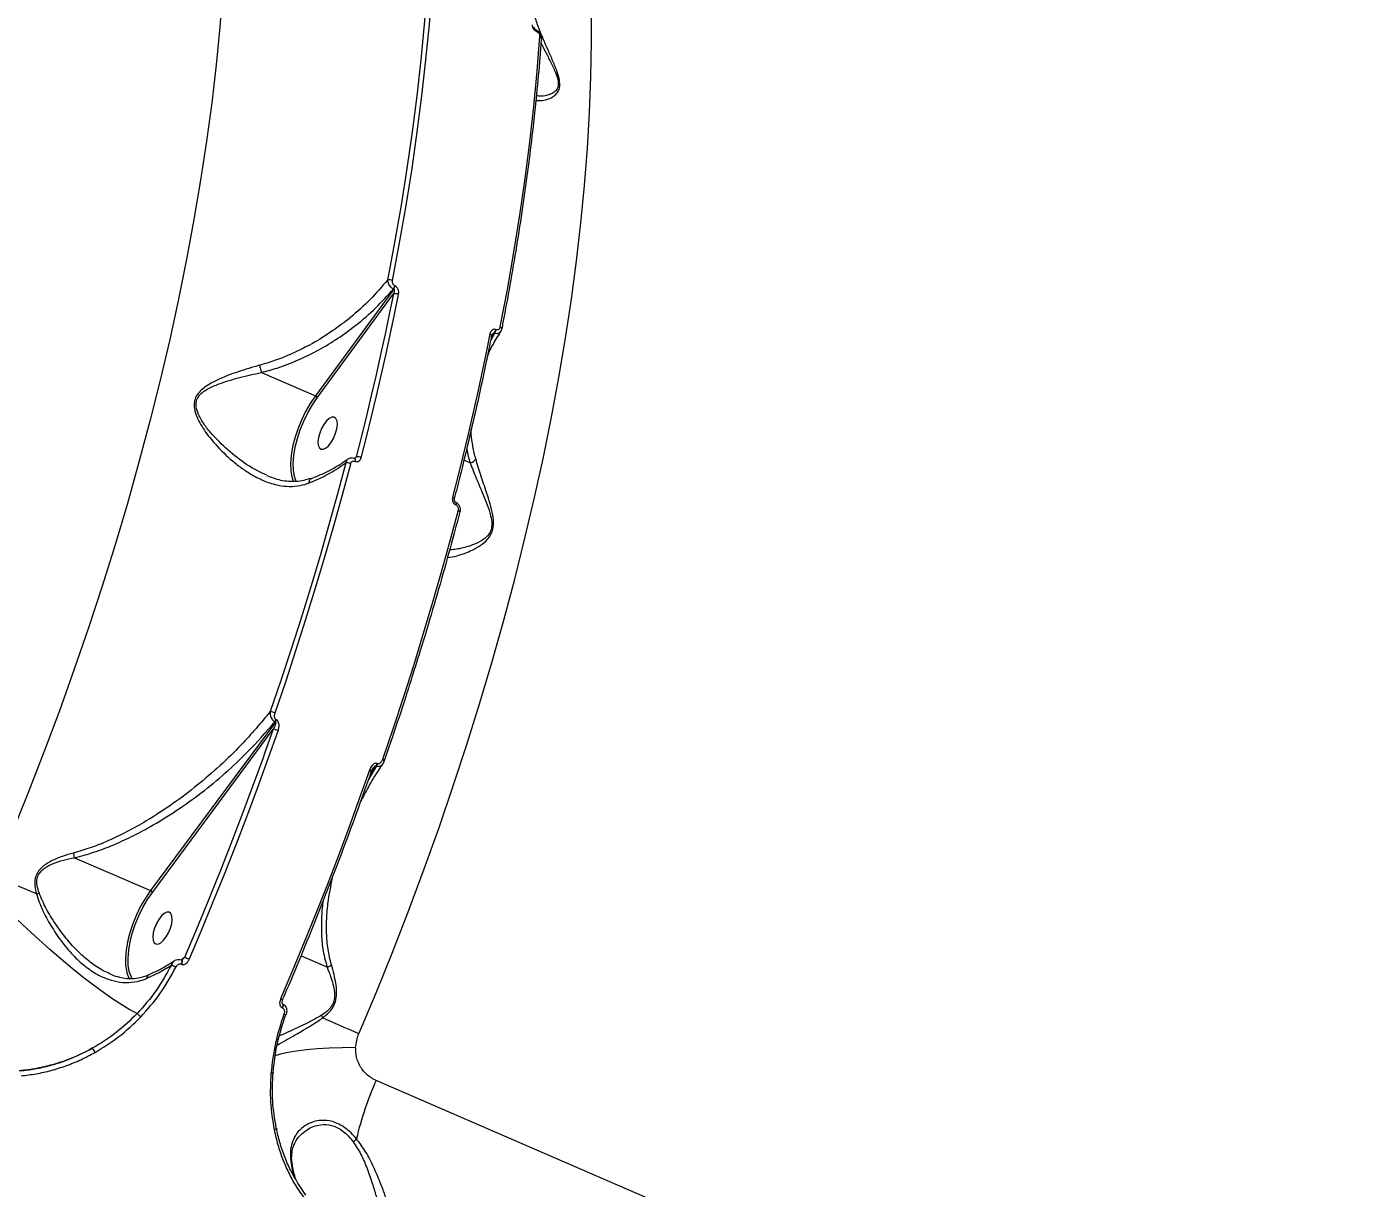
# Model space of a CAD drawing. Header units: millimetres. Extents: x -6901 to 7060, y -7557 to 6158.
# Drawn here: x 3276.9 to 3627.3, y -3463.3 to -3158.8 of the extents above; entities that cross this region are included whole.
import ezdxf

# ---------------------------------------------------------------- set-up
doc = ezdxf.new("R2010")
doc.units = ezdxf.units.MM
for name, color, linetype in [('DIKOM_ОБЪЕКТ', 7, 'Continuous'), ('DIKOM_РАЗМЕР_ЗОНА', 7, 'Continuous'), ('DIKOM_РАЗМЕР_ОБЪЕКТА', 7, 'Continuous')]:
    doc.layers.add(name, color=color, linetype=linetype)
doc.styles.add('style1', font='arial.ttf', dxfattribs={"width": 0.8})
doc.dimstyles.new('1-50', dxfattribs={"dimtxt": 300, "dimasz": 200, "dimexe": 100, "dimexo": 0, "dimgap": 100, "dimtad": 1, "dimtxsty": 'style1', "dimcen": 200, "dimclrd": 7, "dimclre": 7, "dimclrt": 7, "dimadec": 1, "dimazin": 2, "dimtfac": 1, "dimtmove": 0, "dimatfit": 2, "dimfxl": 0, "dimlwd": 25, "dimlwe": 18, "dimarcsym": 0})

# ---------------------------------------------------------------- blocks, each defined once
blk = doc.blocks.new('*D1')
at = {"layer": 'Defpoints', "color": 0, "transparency": 16777216}
for p in [(-4076.66, -462.32), (4983.51, -3127.59), (4983.51, -6854.07)]:
    blk.add_point(p, dxfattribs=at)
at = {"layer": 'DIKOM_РАЗМЕР_ОБЪЕКТА', "color": 7, "lineweight": 18, "transparency": 16777216}
for p, q in [((-4076.66, -462.32), (-4076.66, -6954.07)), ((4983.51, -3127.59), (4983.51, -6954.07))]:
    blk.add_line(p, q, dxfattribs=at)
at = {"layer": 'DIKOM_РАЗМЕР_ОБЪЕКТА', "color": 7, "lineweight": 25, "transparency": 16777216}
blk.add_line((-3876.66, -6854.07), (4783.51, -6854.07), dxfattribs=at)
at = {"layer": 'DIKOM_РАЗМЕР_ОБЪЕКТА', "color": 7, "transparency": 16777216}
for points in [[(-3876.66, -6820.74), (-3876.66, -6887.4), (-4076.66, -6854.07)], [(4783.51, -6820.74), (4783.51, -6887.4), (4983.51, -6854.07)]]:
    blk.add_solid(points, dxfattribs=at)
at = {"layer": 'DIKOM_РАЗМЕР_ОБЪЕКТА', "color": 7, "transparency": 16777216, "insert": (453.43, -6600.9), "char_height": 300, "attachment_point": 5, "style": 'style1'}
blk.add_mtext('9050', dxfattribs=at)
blk = doc.blocks.new('*D2')
at = {"layer": 'Defpoints', "color": 0, "transparency": 16777216}
for p in [(-1102.73, 4151.17), (-5819.23, -4492.42), (4721.24, -4492.42)]:
    blk.add_point(p, dxfattribs=at)
at = {"layer": 'DIKOM_РАЗМЕР_ОБЪЕКТА', "color": 7, "lineweight": 18, "transparency": 16777216}
for p, q in [((-1102.73, 4151.17), (-5919.23, 4151.17)), ((4721.24, -4492.42), (-5919.23, -4492.42))]:
    blk.add_line(p, q, dxfattribs=at)
at = {"layer": 'DIKOM_РАЗМЕР_ОБЪЕКТА', "color": 7, "lineweight": 25, "transparency": 16777216}
blk.add_line((-5819.23, 3951.17), (-5819.23, -4292.42), dxfattribs=at)
at = {"layer": 'DIKOM_РАЗМЕР_ОБЪЕКТА', "color": 7, "transparency": 16777216}
for points in [[(-5852.56, 3951.17), (-5785.89, 3951.17), (-5819.23, 4151.17)], [(-5852.56, -4292.42), (-5785.89, -4292.42), (-5819.23, -4492.42)]]:
    blk.add_solid(points, dxfattribs=at)
at = {"layer": 'DIKOM_РАЗМЕР_ОБЪЕКТА', "color": 7, "transparency": 16777216, "insert": (-6072.4, -170.63), "char_height": 300, "attachment_point": 5, "rotation": 90, "style": 'style1'}
blk.add_mtext('8650', dxfattribs=at)
blk = doc.blocks.new('*D3')
at = {"layer": 'Defpoints', "color": 0, "transparency": 16777216}
for p in [(-1553.27, 6158.28), (-6450.85, -6312.94), (5659.92, -6312.94)]:
    blk.add_point(p, dxfattribs=at)
at = {"layer": 'DIKOM_РАЗМЕР_ЗОНА', "color": 7, "lineweight": 18, "transparency": 16777216}
for p, q in [((-1553.27, 6158.28), (-6550.85, 6158.28)), ((5659.92, -6312.94), (-6550.85, -6312.94))]:
    blk.add_line(p, q, dxfattribs=at)
at = {"layer": 'DIKOM_РАЗМЕР_ЗОНА', "color": 7, "lineweight": 25, "transparency": 16777216}
blk.add_line((-6450.85, 5958.28), (-6450.85, -6112.94), dxfattribs=at)
at = {"layer": 'DIKOM_РАЗМЕР_ЗОНА', "color": 7, "transparency": 16777216}
for points in [[(-6484.18, 5958.28), (-6417.52, 5958.28), (-6450.85, 6158.28)], [(-6484.18, -6112.94), (-6417.52, -6112.94), (-6450.85, -6312.94)]]:
    blk.add_solid(points, dxfattribs=at)
at = {"layer": 'DIKOM_РАЗМЕР_ЗОНА', "color": 7, "transparency": 16777216, "insert": (-6704.02, -77.33), "char_height": 300, "attachment_point": 5, "rotation": 90, "style": 'style1'}
blk.add_mtext('12500', dxfattribs=at)
blk = doc.blocks.new('*D4')
at = {"layer": 'Defpoints', "color": 0, "transparency": 16777216}
for p in [(-5588.2, -1083.32), (7059.54, -2218.88), (7059.54, -7457.08)]:
    blk.add_point(p, dxfattribs=at)
at = {"layer": 'DIKOM_РАЗМЕР_ЗОНА', "color": 7, "lineweight": 18, "transparency": 16777216}
for p, q in [((-5588.2, -1083.32), (-5588.2, -7557.08)), ((7059.54, -2218.88), (7059.54, -7557.08))]:
    blk.add_line(p, q, dxfattribs=at)
at = {"layer": 'DIKOM_РАЗМЕР_ЗОНА', "color": 7, "lineweight": 25, "transparency": 16777216}
blk.add_line((-5388.2, -7457.08), (6859.54, -7457.08), dxfattribs=at)
at = {"layer": 'DIKOM_РАЗМЕР_ЗОНА', "color": 7, "transparency": 16777216}
for points in [[(-5388.2, -7423.74), (-5388.2, -7490.41), (-5588.2, -7457.08)], [(6859.54, -7423.74), (6859.54, -7490.41), (7059.54, -7457.08)]]:
    blk.add_solid(points, dxfattribs=at)
at = {"layer": 'DIKOM_РАЗМЕР_ЗОНА', "color": 7, "transparency": 16777216, "insert": (735.67, -7203.9), "char_height": 300, "attachment_point": 5, "style": 'style1'}
blk.add_mtext('12650', dxfattribs=at)

msp = doc.modelspace()

# ---------------------------------------------------------------- linework, layer by layer
at = {"layer": 'DIKOM_ОБЪЕКТ', "color": 7, "linetype": 'Continuous', "lineweight": 15}
for p, q in [((3410.38, -3159.611), (3410.425, -3159.631)), ((3410.544, -3160.089), (3410.589, -3160.109)), ((3373.469, -3226.775), (3373.384, -3226.738)), ((3373.105, -3227.608), (3352.557, -3255.601)), ((3353.055, -3256.069), (3373.015, -3228.877)), ((3373.019, -3227.571), (3373.105, -3227.608)), ((3399.6, -3239.082), (3398.523, -3240.939)), ((3398.675, -3240.188), (3399.514, -3239.045)), ((3399.514, -3239.045), (3399.6, -3239.082)), ((3399.964, -3238.25), (3399.879, -3238.213)), ((3338.394, -3249.467), (3352.557, -3255.601)), ((3363.243, -3271.573), (3362.782, -3271.956)), ((3362.816, -3271.948), (3362.843, -3271.959)), ((3362.93, -3272.721), (3362.957, -3272.733)), ((3393.129, -3273.172), (3391.485, -3272.46)), ((3346.44, -3277.087), (3346.771, -3278.053)), ((3389.253, -3283.397), (3389.28, -3283.409)), ((3389.367, -3284.17), (3389.394, -3284.182)), ((3342.065, -3341.077), (3309.315, -3385.257)), ((3309.811, -3385.728), (3341.51, -3342.967)), ((3341.51, -3342.967), (3339.248, -3349.347)), ((3341.965, -3341.034), (3342.065, -3341.077)), ((3342.36, -3340.509), (3342.26, -3340.466)), ((3368.575, -3352.558), (3366.463, -3356.137)), ((3367.079, -3354.398), (3368.475, -3352.515)), ((3368.475, -3352.515), (3368.575, -3352.558)), ((3368.87, -3351.99), (3368.77, -3351.946)), ((3289.415, -3376.638), (3309.315, -3385.257)), ((3355.626, -3405.313), (3348.775, -3402.346)), ((3317.381, -3403.43), (3317.459, -3403.463)), ((3317.387, -3404.517), (3317.464, -3404.551)), ((3318.249, -3402.757), (3317.415, -3403.444)), ((3308.802, -3407.348), (3308.827, -3407.337)), ((3343.874, -3415.988), (3343.952, -3416.022)), ((3343.88, -3414.906), (3343.946, -3414.934)), ((3657.331, -3560.119), (3368.474, -3435.021))]:
    msp.add_line(p, q, dxfattribs=at)
at = {"layer": 'DIKOM_ОБЪЕКТ', "color": 7, "linetype": 'Continuous', "lineweight": 15, "flags": 128}
for points in [[(3328.242, -3149.314), (3327.485, -3158.976), (3326.528, -3168.785), (3325.374, -3178.734), (3324.022, -3188.812), (3322.475, -3199.011), (3320.733, -3209.321), (3318.799, -3219.732), (3316.674, -3230.235), (3314.359, -3240.82), (3311.859, -3251.477), (3309.173, -3262.196), (3306.306, -3272.968), (3303.259, -3283.781), (3300.036, -3294.627), (3296.64, -3305.494), (3293.073, -3316.374), (3289.34, -3327.255), (3285.442, -3338.128), (3281.385, -3348.983), (3277.172, -3359.809), (3272.807, -3370.596)], [(3381.857, -3149.15), (3381.12, -3158.284), (3380.221, -3167.537), (3379.162, -3176.904), (3377.943, -3186.378), (3376.564, -3195.952), (3375.027, -3205.621), (3373.333, -3215.377), (3371.482, -3225.214)], [(3372.803, -3225.333), (3374.657, -3215.474), (3376.355, -3205.697), (3377.896, -3196.007), (3379.277, -3186.411), (3380.499, -3176.916), (3381.561, -3167.528), (3382.461, -3158.255), (3383.2, -3149.101)], [(3363.947, -3422.76), (3368.46, -3412.022), (3372.825, -3401.234), (3377.038, -3390.408), (3381.095, -3379.554), (3384.992, -3368.681), (3388.726, -3357.799), (3392.293, -3346.92), (3395.689, -3336.052), (3398.912, -3325.206), (3401.959, -3314.393), (3404.826, -3303.622), (3407.511, -3292.902), (3410.012, -3282.245), (3412.327, -3271.66), (3414.452, -3261.158), (3416.386, -3250.746), (3418.128, -3240.436), (3419.675, -3230.238), (3421.027, -3220.159), (3422.181, -3210.21), (3423.138, -3200.401), (3423.895, -3190.74), (3424.453, -3181.236), (3424.811, -3171.898), (3424.968, -3162.734), (3424.924, -3153.755)], [(3411.359, -3161.296), (3410.621, -3170.45), (3409.72, -3179.724), (3408.659, -3189.111), (3407.437, -3198.606), (3406.055, -3208.202), (3404.515, -3217.892), (3402.817, -3227.67), (3400.962, -3237.528)], [(3373.015, -3228.877), (3371.944, -3234.153), (3370.83, -3239.449), (3369.672, -3244.763), (3368.472, -3250.095), (3367.228, -3255.442), (3365.942, -3260.805), (3364.613, -3266.182), (3363.243, -3271.573)], [(3364.58, -3271.782), (3365.954, -3266.379), (3367.286, -3260.989), (3368.575, -3255.614), (3369.822, -3250.253), (3371.025, -3244.909), (3372.186, -3239.582), (3373.303, -3234.274), (3374.376, -3228.984)], [(3401.407, -3237.976), (3401.408, -3237.92), (3401.38, -3237.84), (3401.319, -3237.758), (3401.227, -3237.676), (3401.106, -3237.599), (3400.962, -3237.528)], [(3398.31, -3239.35), (3397.237, -3244.639), (3396.12, -3249.947), (3394.959, -3255.274), (3393.756, -3260.618), (3392.509, -3265.979), (3391.22, -3271.355), (3389.888, -3276.745), (3388.514, -3282.148)], [(3398.755, -3239.795), (3398.758, -3239.758), (3398.737, -3239.676), (3398.678, -3239.59), (3398.585, -3239.505), (3398.46, -3239.424), (3398.31, -3239.35)], [(3352.557, -3255.601), (3351.235, -3257.553), (3350.01, -3259.684), (3348.911, -3261.944), (3347.962, -3264.279), (3347.187, -3266.635), (3346.603, -3268.957), (3346.224, -3271.19), (3346.059, -3273.283), (3346.111, -3275.187), (3346.38, -3276.856), (3346.44, -3277.087)], [(3347.543, -3278.062), (3347.53, -3278.034), (3347.065, -3276.68), (3346.804, -3275.061), (3346.754, -3273.215), (3346.914, -3271.185), (3347.282, -3269.019), (3347.848, -3266.768), (3348.6, -3264.484), (3349.52, -3262.219), (3350.586, -3260.028), (3351.774, -3257.962), (3353.055, -3256.069)], [(3355.494, -3262.161), (3354.794, -3263.059), (3354.175, -3264.144), (3353.685, -3265.327), (3353.365, -3266.512), (3353.242, -3267.603), (3353.323, -3268.513), (3353.604, -3269.167), (3354.062, -3269.512), (3354.658, -3269.52), (3355.346, -3269.192), (3356.069, -3268.552), (3356.769, -3267.653), (3357.388, -3266.569), (3357.878, -3265.386), (3358.198, -3264.201), (3358.322, -3263.109), (3358.24, -3262.199), (3357.959, -3261.546), (3357.501, -3261.201), (3356.905, -3261.192), (3356.217, -3261.521), (3355.494, -3262.161)], [(3362.817, -3271.948), (3362.822, -3271.951), (3362.906, -3272.023), (3362.96, -3272.144), (3362.983, -3272.307), (3362.973, -3272.504), (3362.93, -3272.721)], [(3362.841, -3271.958), (3362.85, -3271.962), (3362.933, -3272.034), (3362.987, -3272.156), (3363.01, -3272.319), (3363, -3272.515), (3362.957, -3272.733)], [(3360.521, -3273.148), (3358.363, -3281.242), (3356.113, -3289.357), (3353.772, -3297.492), (3351.34, -3305.642), (3348.819, -3313.804), (3346.21, -3321.974), (3343.513, -3330.148), (3340.731, -3338.324)], [(3341.984, -3338.693), (3344.772, -3330.499), (3347.475, -3322.307), (3350.09, -3314.119), (3352.616, -3305.939), (3355.053, -3297.771), (3357.4, -3289.618), (3359.655, -3281.485), (3361.817, -3273.373)], [(3388.97, -3282.545), (3388.972, -3282.511), (3388.947, -3282.444), (3388.886, -3282.371), (3388.791, -3282.296), (3388.665, -3282.22), (3388.514, -3282.148)], [(3389.25, -3283.396), (3389.259, -3283.4), (3389.342, -3283.472), (3389.397, -3283.593), (3389.42, -3283.757), (3389.41, -3283.953), (3389.367, -3284.17)], [(3389.281, -3283.409), (3389.286, -3283.412), (3389.37, -3283.484), (3389.424, -3283.605), (3389.447, -3283.768), (3389.437, -3283.965), (3389.394, -3284.182)], [(3389.976, -3285.569), (3387.814, -3293.68), (3385.559, -3301.814), (3383.213, -3309.966), (3380.776, -3318.134), (3378.249, -3326.314), (3375.634, -3334.502), (3372.931, -3342.695), (3370.143, -3350.888)], [(3390.433, -3285.963), (3390.433, -3285.914), (3390.401, -3285.85), (3390.337, -3285.78), (3390.243, -3285.709), (3390.121, -3285.637), (3389.976, -3285.569)], [(3319.479, -3403.279), (3322.625, -3395.849), (3325.707, -3388.395), (3328.724, -3380.921), (3331.675, -3373.43), (3334.559, -3365.924), (3337.374, -3358.407), (3340.12, -3350.88), (3342.795, -3343.347)], [(3339.248, -3349.347), (3338.84, -3350.482), (3336.101, -3357.991), (3333.293, -3365.49), (3330.416, -3372.978), (3327.472, -3380.452), (3326.978, -3381.688)], [(3366.729, -3353.712), (3364.054, -3361.245), (3361.308, -3368.772), (3358.492, -3376.289), (3355.609, -3383.795), (3352.658, -3391.286), (3349.641, -3398.76), (3346.559, -3406.214), (3343.413, -3413.645)], [(3279.4, -3386.124), (3277.96, -3385.506), (3276.531, -3384.891), (3275.114, -3384.281), (3273.711, -3383.676), (3272.326, -3383.079), (3270.96, -3382.489), (3269.615, -3381.907), (3268.294, -3381.335)], [(3305.792, -3417.511), (3303.891, -3416.483), (3301.778, -3415.207), (3299.471, -3413.696), (3296.995, -3411.965), (3294.372, -3410.031), (3291.631, -3407.913), (3288.796, -3405.632), (3285.897, -3403.211), (3282.962, -3400.673), (3280.02, -3398.044), (3277.1, -3395.349), (3274.231, -3392.615), (3271.441, -3389.87), (3268.758, -3387.139), (3266.208, -3384.451)], [(3326.978, -3381.688), (3324.462, -3387.908), (3321.387, -3395.343), (3318.249, -3402.757)], [(3309.315, -3385.257), (3307.984, -3387.21), (3306.749, -3389.346), (3305.64, -3391.613), (3304.682, -3393.958), (3303.899, -3396.326), (3303.309, -3398.66), (3302.926, -3400.906), (3302.758, -3403.01), (3302.81, -3404.924), (3303.081, -3406.601), (3303.137, -3406.816)], [(3304.45, -3408.198), (3304.234, -3407.784), (3303.766, -3406.425), (3303.503, -3404.799), (3303.453, -3402.944), (3303.615, -3400.903), (3303.987, -3398.725), (3304.56, -3396.462), (3305.319, -3394.166), (3306.247, -3391.892), (3307.323, -3389.694), (3308.52, -3387.623), (3309.811, -3385.728)], [(3312.193, -3391.898), (3311.493, -3392.796), (3310.874, -3393.881), (3310.384, -3395.064), (3310.064, -3396.249), (3309.94, -3397.34), (3310.022, -3398.25), (3310.303, -3398.904), (3310.761, -3399.249), (3311.357, -3399.257), (3312.045, -3398.928), (3312.768, -3398.289), (3313.468, -3397.39), (3314.087, -3396.306), (3314.577, -3395.123), (3314.896, -3393.938), (3315.02, -3392.846), (3314.938, -3391.936), (3314.658, -3391.283), (3314.2, -3390.938), (3313.603, -3390.929), (3312.916, -3391.258), (3312.193, -3391.898)], [(3317.381, -3403.43), (3317.435, -3403.464), (3317.512, -3403.585), (3317.547, -3403.767), (3317.536, -3403.996), (3317.481, -3404.253), (3317.387, -3404.517)], [(3317.463, -3403.465), (3317.513, -3403.498), (3317.59, -3403.619), (3317.625, -3403.801), (3317.614, -3404.029), (3317.559, -3404.286), (3317.464, -3404.551)], [(3303.137, -3406.816), (3303.564, -3408.002), (3303.71, -3408.292)], [(3343.876, -3414.904), (3343.923, -3414.936), (3344, -3415.057), (3344.034, -3415.238), (3344.024, -3415.467), (3343.969, -3415.724), (3343.874, -3415.988)], [(3343.946, -3414.934), (3344, -3414.969), (3344.077, -3415.09), (3344.112, -3415.272), (3344.101, -3415.501), (3344.047, -3415.757), (3343.952, -3416.022)], [(3363.947, -3422.76), (3362.651, -3422.199), (3361.382, -3421.649), (3360.143, -3421.11), (3358.935, -3420.585), (3357.761, -3420.074), (3356.622, -3419.577), (3355.52, -3419.095), (3354.457, -3418.63)], [(3363.115, -3426.419), (3359.568, -3426.467), (3356.214, -3426.583), (3353.087, -3426.766), (3350.217, -3427.014), (3347.633, -3427.326), (3345.36, -3427.697), (3343.421, -3428.124), (3342.014, -3428.54)], [(3341.455, -3432.957), (3341.499, -3432.995), (3341.509, -3433.032), (3341.483, -3433.065), (3341.423, -3433.095), (3341.331, -3433.119), (3341.21, -3433.137), (3341.064, -3433.148), (3340.899, -3433.153)], [(3342.305, -3447.481), (3342.349, -3447.534), (3342.359, -3447.594), (3342.333, -3447.661), (3342.274, -3447.73), (3342.182, -3447.801), (3342.061, -3447.871), (3341.916, -3447.936), (3341.752, -3447.995)], [(3346.344, -3456.374), (3346.34, -3456.342), (3346.34, -3456.34)]]:
    msp.add_lwpolyline(points, dxfattribs=at)
at = {"layer": 'DIKOM_ОБЪЕКТ', "color": 7, "linetype": 'Continuous', "lineweight": 15}
for centre, radius, start, end in [((3410.102, -3159.974), 0.457, 345.45031, 52.89332), ((3410.145, -3159.994), 0.458, 345.50024, 52.40384), ((3411.214, -3161.862), 0.584, 5.41051, 75.59777), ((3371.975, -3227.139), 1.987, 65.36009, 104.34433), ((3371.258, -3226.303), 2.17, 324.25973, 348.43333), ((3371.339, -3226.339), 2.174, 324.28049, 348.41256), ((3373.553, -3230.731), 1.931, 64.76805, 106.17588), ((3397.755, -3237.779), 2.168, 324.24363, 348.44942), ((3397.838, -3237.814), 2.171, 324.2544, 348.42489), ((3352.213, -3256.466), 0.931, 25.23687, 68.33722), ((3363.553, -3273.966), 2.414, 64.80787, 97.38066), ((3360.743, -3275.711), 2.573, 65.33659, 94.96559), ((3340.01, -3343.077), 4.808, 65.76645, 81.37713), ((3340.805, -3347.712), 4.797, 65.48876, 81.5539), ((3340.215, -3339.764), 2.162, 324.02316, 341.05296), ((3340.313, -3339.805), 2.165, 324.02494, 341.03225), ((3366.729, -3351.246), 2.158, 323.9964, 341.0608), ((3366.829, -3351.289), 2.158, 323.9964, 341.0608), ((3369.948, -3351.716), 0.85, 37.25701, 76.7481), ((3366.543, -3354.538), 0.846, 37.70145, 77.28488), ((3243.603, -3386.251), 46.81, 11.85039, 13.39926), ((3273.043, -3365.978), 21.126, 287.51289, 289.60359), ((3308.977, -3386.11), 0.917, 24.56653, 68.35587), ((3304.596, -3426.94), 24.418, 62.22189, 65.27685), ((3287.975, -3475.691), 78.968, 66.48761, 67.45741), ((3354.799, -3402.508), 2.924, 286.4134, 311.87188), ((3309.299, -3408.136), 0.931, 122.23753, 187.04472), ((3338.418, -3425.585), 12.943, 64.81141, 67.30304), ((3302.684, -3422.021), 5.477, 41.79968, 55.42901), ((3345.813, -3413.813), 4.081, 248.57498, 256.50028), ((3351.134, -3419.658), 3.478, 17.18431, 29.61538), ((3291.988, -3428.802), 3.039, 21.9736, 46.52075), ((3447.669, -3470.165), 86.643, 156.07009, 166.75038), ((3357.4, -3444.844), 8.065, 309.09784, 317.36025), ((3345.233, -3456.513), 1.12, 8.87777, 40.53197)]:
    msp.add_arc(centre, radius, start, end, dxfattribs=at)
for points, knots in [([(3410.358, -3178.168), (3411.033, -3178.198), (3412.29, -3178.254), (3414.096, -3177.661), (3415.389, -3176.847), (3416.202, -3175.958), (3416.551, -3174.995), (3416.665, -3173.993), (3416.585, -3172.704), (3415.931, -3170.455), (3414.837, -3167.792), (3413.137, -3163.939), (3411.349, -3159.918), (3410.366, -3156.946), (3410.005, -3155.853)], [0, 0, 0, 0, 0.1394268, 0.259751, 0.320587, 0.3828909, 0.4335117, 0.4431569, 0.4897772, 0.5533317, 0.6374141, 0.7237288, 0.8984001, 1, 1, 1, 1]), ([(3409.392, -3158.315), (3409.396, -3158.46), (3409.404, -3158.75), (3409.592, -3159.213), (3409.887, -3159.629), (3410.224, -3159.929), (3410.453, -3160.043), (3410.544, -3160.089)], [0, 0, 0, 0, 0.2150147, 0.4299788, 0.6446839, 0.8592196, 1, 1, 1, 1]), ([(3409.828, -3158.83), (3409.828, -3158.833), (3409.826, -3158.843), (3409.832, -3158.932), (3409.875, -3159.071), (3409.959, -3159.233), (3410.078, -3159.391), (3410.219, -3159.52), (3410.33, -3159.591), (3410.369, -3159.605), (3410.376, -3159.607)], [0, 0, 0, 0, 0.0491747, 0.1998764, 0.3499882, 0.493273, 0.6486698, 0.8050369, 0.961197, 1, 1, 1, 1]), ([(3410.424, -3159.63), (3410.424, -3159.63), (3410.64, -3159.692), (3411.04, -3159.998), (3411.53, -3160.574), (3411.804, -3161.23), (3411.779, -3161.646), (3411.769, -3161.802)], [0, 0, 0, 0, 0.0006527, 0.2533386, 0.5292789, 0.8229353, 1, 1, 1, 1]), ([(3410.589, -3160.109), (3410.651, -3160.139), (3410.804, -3160.217), (3411.031, -3160.418), (3411.227, -3160.696), (3411.352, -3161.006), (3411.357, -3161.199), (3411.359, -3161.296)], [0, 0, 0, 0, 0.1422509, 0.3571255, 0.5715504, 0.7857718, 1, 1, 1, 1]), ([(3411.795, -3161.806), (3411.67, -3163.478), (3411.305, -3168.328), (3410.567, -3176.458), (3409.522, -3186.232), (3408.299, -3196.128), (3406.901, -3206.134), (3405.33, -3216.246), (3403.616, -3226.275), (3402.27, -3233.539), (3401.521, -3237.39), (3401.407, -3237.976)], [0, 0, 0, 0, 0.06885, 0.1996925, 0.3305345, 0.4613733, 0.5922035, 0.7230333, 0.8538548, 0.9777901, 1, 1, 1, 1]), ([(3411.7, -3163.039), (3412.082, -3163.822), (3412.889, -3165.475), (3414.256, -3168.037), (3415.426, -3170.506), (3416.168, -3172.604), (3416.27, -3173.79), (3416.154, -3174.678), (3415.775, -3175.514), (3414.921, -3176.232), (3413.526, -3176.806), (3411.955, -3177.114), (3410.903, -3176.975), (3410.491, -3176.921)], [0, 0, 0, 0, 0.1055209, 0.2228195, 0.3395297, 0.4228282, 0.4820295, 0.4942541, 0.5592834, 0.6419978, 0.7253094, 0.8925112, 1, 1, 1, 1]), ([(3371.482, -3225.214), (3370.003, -3226.944), (3367.025, -3230.429), (3362.13, -3234.821), (3356.488, -3239.076), (3351.18, -3242.285), (3345.97, -3244.768), (3341.966, -3246.366), (3339.242, -3247.169), (3337.925, -3247.557)], [0, 0, 0, 0, 0.1738716, 0.3501401, 0.4880588, 0.6922749, 0.7971171, 0.901939, 1, 1, 1, 1]), ([(3371.482, -3225.214), (3371.483, -3225.246), (3371.486, -3225.471), (3371.572, -3225.897), (3371.827, -3226.453), (3372.166, -3226.923), (3372.568, -3227.317), (3372.868, -3227.486), (3373.019, -3227.571)], [0, 0, 0, 0, 0.0391027, 0.2683091, 0.4663912, 0.6436282, 0.8199237, 1, 1, 1, 1]), ([(3373.384, -3226.738), (3373.308, -3226.696), (3373.156, -3226.611), (3372.974, -3226.386), (3372.84, -3226.107), (3372.767, -3225.765), (3372.773, -3225.499), (3372.799, -3225.354), (3372.803, -3225.333)], [0, 0, 0, 0, 0.1673251, 0.3344474, 0.5090738, 0.7130426, 0.9576471, 1, 1, 1, 1]), ([(3374.376, -3228.984), (3374.382, -3228.953), (3374.424, -3228.725), (3374.433, -3228.304), (3374.313, -3227.761), (3374.102, -3227.323), (3373.821, -3226.973), (3373.587, -3226.841), (3373.469, -3226.775)], [0, 0, 0, 0, 0.0392369, 0.2872755, 0.4951714, 0.6709829, 0.8353049, 1, 1, 1, 1]), ([(3338.392, -3249.465), (3339.768, -3249.089), (3343.068, -3248.185), (3348.125, -3246.212), (3353.47, -3243.589), (3358.518, -3240.542), (3363.555, -3236.888), (3368.513, -3232.609), (3371.517, -3229.25), (3373.019, -3227.571)], [0, 0, 0, 0, 0.0999773, 0.2399028, 0.380321, 0.5203831, 0.660146, 0.830068, 1, 1, 1, 1]), ([(3373.105, -3227.608), (3373.125, -3227.62), (3373.164, -3227.643), (3373.222, -3227.731), (3373.259, -3227.89), (3373.25, -3228.136), (3373.183, -3228.455), (3373.091, -3228.709), (3373.024, -3228.856), (3373.015, -3228.877)], [0, 0, 0, 0, 0.0551808, 0.1097053, 0.2435241, 0.417512, 0.6517551, 0.9518306, 1, 1, 1, 1]), ([(3400.962, -3237.528), (3400.919, -3237.675), (3400.843, -3237.936), (3400.609, -3238.19), (3400.356, -3238.31), (3400.132, -3238.312), (3400.003, -3238.264), (3399.964, -3238.25)], [0, 0, 0, 0, 0.3025186, 0.5346862, 0.7254429, 0.9171271, 1, 1, 1, 1]), ([(3398.755, -3239.795), (3398.388, -3241.615), (3397.324, -3246.896), (3395.434, -3255.695), (3393.03, -3266.206), (3390.856, -3275.165), (3389.461, -3280.624), (3388.97, -3282.545)], [0, 0, 0, 0, 0.1293303, 0.3750788, 0.6208242, 0.866567, 1, 1, 1, 1]), ([(3401.117, -3238.751), (3400.723, -3239.36), (3399.622, -3241.062), (3398.497, -3243.124), (3397.856, -3244.587), (3397.718, -3244.902)], [0, 0, 0, 0, 0.3039783, 0.8500409, 1, 1, 1, 1]), ([(3399.879, -3238.213), (3399.821, -3238.191), (3399.618, -3238.116), (3399.263, -3238.124), (3398.857, -3238.322), (3398.495, -3238.723), (3398.375, -3239.128), (3398.31, -3239.35)], [0, 0, 0, 0, 0.0796507, 0.2757364, 0.4707205, 0.7105101, 1, 1, 1, 1]), ([(3398.891, -3239.458), (3398.888, -3239.461), (3398.861, -3239.491), (3398.794, -3239.609), (3398.772, -3239.75), (3398.764, -3239.801)], [0, 0, 0, 0, 0.0570928, 0.6608739, 1, 1, 1, 1]), ([(3398.893, -3239.463), (3398.949, -3239.387), (3399.057, -3239.242), (3399.224, -3239.103), (3399.358, -3239.04), (3399.445, -3239.024), (3399.494, -3239.039), (3399.514, -3239.045)], [0, 0, 0, 0, 0.3484118, 0.6635176, 0.7939718, 0.9133378, 1, 1, 1, 1]), ([(3399.6, -3239.082), (3399.678, -3239.11), (3399.936, -3239.201), (3400.354, -3239.227), (3400.811, -3239.095), (3401.003, -3238.865), (3401.105, -3238.743)], [0, 0, 0, 0, 0.1250243, 0.4116671, 0.6863513, 1, 1, 1, 1]), ([(3401.392, -3237.971), (3401.38, -3238.053), (3401.34, -3238.337), (3401.187, -3238.578), (3401.078, -3238.75)], [0, 0, 0, 0, 0.289424, 1, 1, 1, 1]), ([(3337.925, -3247.557), (3336.037, -3248.103), (3332.214, -3249.208), (3327.532, -3251.022), (3324.368, -3252.699), (3322.608, -3254.031), (3321.5, -3255.254), (3320.812, -3256.768), (3320.706, -3258.628), (3321.25, -3260.642), (3322.227, -3262.69), (3323.866, -3265.295), (3326.634, -3268.768), (3330.036, -3272.068), (3333.34, -3274.631), (3336.165, -3276.451), (3339.336, -3278.022), (3342.613, -3279.044), (3345.737, -3279.405), (3348.469, -3279.222), (3350.172, -3278.658), (3350.945, -3278.402)], [0, 0, 0, 0, 0.0913251, 0.184873, 0.2390173, 0.2664362, 0.2946533, 0.3210545, 0.3475159, 0.3830358, 0.4182943, 0.4536302, 0.5268349, 0.625929, 0.6770948, 0.72824, 0.7903882, 0.8540606, 0.90464, 0.9566786, 1, 1, 1, 1]), ([(3337.925, -3247.557), (3337.943, -3247.625), (3338, -3247.843), (3338.114, -3248.293), (3338.263, -3248.902), (3338.349, -3249.277), (3338.392, -3249.465)], [0, 0, 0, 0, 0.1074783, 0.3494661, 0.6747853, 1, 1, 1, 1]), ([(3339.869, -3276.397), (3339.001, -3276.011), (3336.291, -3274.805), (3331.989, -3271.887), (3328.063, -3268.423), (3325.215, -3265.421), (3323.34, -3263.074), (3321.972, -3260.741), (3321.24, -3258.645), (3321.28, -3256.941), (3321.932, -3255.634), (3322.953, -3254.637), (3323.821, -3254.073), (3325.218, -3253.28), (3327.98, -3252.117), (3332.66, -3250.685), (3336.483, -3249.873), (3338.394, -3249.467)], [0, 0, 0, 0, 0.0622519, 0.1944868, 0.3269102, 0.3889783, 0.4510787, 0.5126515, 0.5562645, 0.5877047, 0.6190671, 0.6508462, 0.6828304, 0.6880663, 0.7576208, 0.8787829, 1, 1, 1, 1]), ([(3338.394, -3249.467), (3338.394, -3249.467), (3338.393, -3249.467), (3338.393, -3249.466), (3338.392, -3249.466), (3338.392, -3249.465)], [0, 0, 0, 0, 0.4231903, 0.7585287, 1, 1, 1, 1]), ([(3394.611, -3272.107), (3394.537, -3271.843), (3394.164, -3270.511), (3393.728, -3268.053), (3393.369, -3265.682), (3393.448, -3264.389), (3393.457, -3264.228)], [0, 0, 0, 0, 0.1037897, 0.5222393, 0.9407547, 1, 1, 1, 1]), ([(3392.25, -3269.311), (3392.259, -3269.394), (3392.405, -3270.713), (3392.78, -3271.983), (3393.132, -3273.172)], [0, 0, 0, 0, 0.0628299, 1, 1, 1, 1]), ([(3351.388, -3277.295), (3352.373, -3276.895), (3354.361, -3276.088), (3357.094, -3274.692), (3359.355, -3273.373), (3360.585, -3272.475), (3361.058, -3272.129)], [0, 0, 0, 0, 0.2715487, 0.5481055, 0.8257596, 1, 1, 1, 1]), ([(3361.083, -3272.156), (3360.949, -3272.276), (3360.67, -3272.524), (3360.572, -3272.935), (3360.521, -3273.148)], [0, 0, 0, 0, 0.4817553, 1, 1, 1, 1]), ([(3361.134, -3272.145), (3361.204, -3272.087), (3361.44, -3271.89), (3361.98, -3271.783), (3362.507, -3271.792), (3362.758, -3271.94), (3362.807, -3271.969)], [0, 0, 0, 0, 0.1518257, 0.5159635, 0.9048645, 1, 1, 1, 1]), ([(3361.817, -3273.373), (3361.859, -3273.258), (3361.943, -3273.026), (3362.189, -3272.778), (3362.485, -3272.65), (3362.746, -3272.653), (3362.888, -3272.705), (3362.93, -3272.721)], [0, 0, 0, 0, 0.233627, 0.467254, 0.6955115, 0.9086768, 1, 1, 1, 1]), ([(3362.84, -3271.956), (3362.852, -3271.961), (3362.889, -3271.976), (3362.894, -3271.975), (3362.937, -3271.948), (3362.96, -3271.932)], [0, 0, 0, 0, 0.1853114, 0.5429185, 1, 1, 1, 1]), ([(3362.957, -3272.733), (3363.02, -3272.756), (3363.227, -3272.833), (3363.606, -3272.839), (3364.039, -3272.655), (3364.398, -3272.292), (3364.519, -3271.952), (3364.58, -3271.782)], [0, 0, 0, 0, 0.0931788, 0.3039133, 0.5302543, 0.7652128, 1, 1, 1, 1]), ([(3363.243, -3271.573), (3363.198, -3271.651), (3363.123, -3271.786), (3363.006, -3271.888), (3362.958, -3271.93)], [0, 0, 0, 0, 0.5836154, 1, 1, 1, 1]), ([(3387.182, -3297.978), (3387.99, -3297.853), (3389.679, -3297.594), (3392.589, -3296.543), (3395.246, -3295.211), (3397.092, -3293.932), (3398.394, -3292.415), (3399.091, -3290.9), (3399.352, -3288.988), (3399.083, -3286.558), (3398.366, -3283.795), (3397.253, -3280.297), (3395.892, -3276.318), (3395.041, -3273.52), (3394.611, -3272.107)], [0, 0, 0, 0, 0.1325946, 0.2771332, 0.3581976, 0.4408105, 0.4869617, 0.5262409, 0.5657477, 0.6186212, 0.6892971, 0.7618426, 0.879821, 1, 1, 1, 1]), ([(3393.132, -3273.172), (3393.344, -3273.094), (3393.767, -3272.939), (3394.236, -3272.598), (3394.495, -3272.31), (3394.584, -3272.155), (3394.611, -3272.107)], [0, 0, 0, 0, 0.3253152, 0.6505017, 0.8925872, 1, 1, 1, 1]), ([(3339.853, -3276.421), (3340.403, -3276.652), (3341.601, -3277.157), (3343.484, -3277.682), (3345.494, -3277.984), (3347.543, -3277.987), (3349.505, -3277.732), (3350.749, -3277.314), (3351.328, -3277.119)], [0, 0, 0, 0, 0.142209, 0.3094043, 0.4827801, 0.6607489, 0.8421147, 1, 1, 1, 1]), ([(3350.945, -3278.402), (3351.249, -3278.276), (3353.16, -3277.49), (3356.555, -3275.848), (3359.181, -3274.06), (3360.521, -3273.148)], [0, 0, 0, 0, 0.0849862, 0.5334759, 1, 1, 1, 1]), ([(3393.129, -3273.172), (3393.649, -3274.482), (3394.699, -3277.124), (3396.303, -3280.83), (3397.633, -3284.122), (3398.502, -3286.663), (3398.9, -3288.929), (3398.702, -3290.681), (3398.016, -3292.017), (3396.705, -3293.281), (3394.821, -3294.287), (3392.11, -3295.251), (3389.594, -3295.856), (3388.197, -3295.912), (3387.746, -3295.93)], [0, 0, 0, 0, 0.1297364, 0.2615741, 0.3377788, 0.4152461, 0.4694152, 0.5086132, 0.5477861, 0.5953275, 0.6821742, 0.771489, 0.926307, 1, 1, 1, 1]), ([(3393.132, -3273.172), (3393.132, -3273.172), (3393.131, -3273.172), (3393.13, -3273.172), (3393.129, -3273.172), (3393.129, -3273.172)], [0, 0, 0, 0, 0.3008946, 0.6954581, 1, 1, 1, 1]), ([(3350.945, -3278.402), (3350.944, -3278.376), (3350.937, -3278.17), (3350.976, -3277.809), (3351.133, -3277.436), (3351.316, -3277.346), (3351.401, -3277.304)], [0, 0, 0, 0, 0.0451724, 0.3642804, 0.7076285, 1, 1, 1, 1]), ([(3388.514, -3282.148), (3388.487, -3282.294), (3388.43, -3282.606), (3388.497, -3283.105), (3388.687, -3283.57), (3388.982, -3283.954), (3389.239, -3284.098), (3389.367, -3284.17)], [0, 0, 0, 0, 0.1890197, 0.4045818, 0.606864, 0.8033624, 1, 1, 1, 1]), ([(3388.975, -3282.548), (3388.965, -3282.584), (3388.937, -3282.684), (3388.944, -3282.881), (3388.995, -3283.08), (3389.069, -3283.227), (3389.15, -3283.329), (3389.219, -3283.381), (3389.241, -3283.39), (3389.25, -3283.393)], [0, 0, 0, 0, 0.1233397, 0.3445412, 0.5156877, 0.6583981, 0.781786, 0.9141528, 1, 1, 1, 1]), ([(3389.275, -3283.424), (3389.319, -3283.438), (3389.566, -3283.515), (3389.945, -3283.853), (3390.345, -3284.432), (3390.517, -3285.163), (3390.552, -3285.724), (3390.433, -3285.962), (3390.433, -3285.963)], [0, 0, 0, 0, 0.046131, 0.2607236, 0.487015, 0.7318896, 0.9994628, 1, 1, 1, 1]), ([(3390.433, -3285.963), (3389.941, -3287.829), (3388.515, -3293.242), (3386.034, -3302.233), (3382.929, -3312.94), (3380.284, -3321.721), (3378.621, -3326.934), (3378.101, -3328.564)], [0, 0, 0, 0, 0.1321916, 0.383362, 0.6345332, 0.8856997, 1, 1, 1, 1]), ([(3389.394, -3284.182), (3389.481, -3284.231), (3389.655, -3284.33), (3389.856, -3284.592), (3389.987, -3284.91), (3390.034, -3285.253), (3389.995, -3285.468), (3389.976, -3285.569)], [0, 0, 0, 0, 0.1951499, 0.3900912, 0.5932204, 0.8110913, 1, 1, 1, 1]), ([(3378.101, -3328.564), (3377.486, -3330.516), (3375.742, -3336.049), (3373.232, -3343.599), (3371.313, -3349.192), (3370.624, -3351.201)], [0, 0, 0, 0, 0.2588409, 0.7338469, 1, 1, 1, 1]), ([(3340.731, -3338.324), (3338.262, -3341.281), (3334.166, -3346.186), (3327.612, -3352.539), (3321.621, -3357.721), (3315.184, -3362.597), (3308.954, -3366.661), (3303.092, -3369.942), (3298.146, -3372.285), (3293.484, -3374.139), (3290.59, -3374.981), (3289.138, -3375.403)], [0, 0, 0, 0, 0.1867525, 0.3097306, 0.4327019, 0.5585122, 0.6842834, 0.7740104, 0.8643091, 0.9318928, 1, 1, 1, 1]), ([(3340.731, -3338.324), (3340.715, -3338.598), (3340.682, -3339.138), (3340.912, -3339.906), (3341.245, -3340.457), (3341.593, -3340.823), (3341.839, -3340.962), (3341.965, -3341.034)], [0, 0, 0, 0, 0.2704639, 0.5335449, 0.7181448, 0.8552562, 1, 1, 1, 1]), ([(3342.26, -3340.466), (3342.197, -3340.428), (3342.072, -3340.354), (3341.928, -3340.125), (3341.825, -3339.763), (3341.825, -3339.252), (3341.929, -3338.885), (3341.984, -3338.693)], [0, 0, 0, 0, 0.1206172, 0.240669, 0.4167952, 0.6949463, 1, 1, 1, 1]), ([(3289.415, -3376.638), (3291.119, -3376.184), (3294.529, -3375.276), (3299.522, -3373.357), (3304.417, -3371.131), (3310.018, -3368.157), (3316.163, -3364.367), (3322.762, -3359.625), (3329.003, -3354.473), (3335.585, -3348.338), (3339.639, -3343.696), (3341.965, -3341.034)], [0, 0, 0, 0, 0.0792695, 0.1585943, 0.2405897, 0.3226086, 0.4472329, 0.5718941, 0.6998627, 0.8278383, 1, 1, 1, 1]), ([(3342.065, -3341.077), (3342.078, -3341.085), (3342.107, -3341.103), (3342.139, -3341.165), (3342.163, -3341.329), (3342.038, -3341.965), (3341.746, -3342.519), (3341.51, -3342.967)], [0, 0, 0, 0, 0.0239365, 0.0534606, 0.1071077, 0.2794902, 1, 1, 1, 1]), ([(3342.795, -3343.347), (3342.882, -3343.04), (3343.051, -3342.449), (3343.046, -3341.625), (3342.879, -3341.044), (3342.651, -3340.683), (3342.457, -3340.567), (3342.36, -3340.509)], [0, 0, 0, 0, 0.3047798, 0.587654, 0.7664777, 0.8828805, 1, 1, 1, 1]), ([(3370.212, -3352.007), (3369.831, -3352.563), (3368.477, -3354.537), (3366.51, -3357.848), (3365.063, -3360.634), (3364.386, -3361.939)], [0, 0, 0, 0, 0.1725863, 0.612621, 1, 1, 1, 1]), ([(3368.77, -3351.946), (3368.686, -3351.92), (3368.497, -3351.862), (3368.145, -3351.92), (3367.731, -3352.147), (3367.209, -3352.68), (3366.894, -3353.256), (3366.745, -3353.667), (3366.729, -3353.712)], [0, 0, 0, 0, 0.0933794, 0.2087457, 0.3720732, 0.5792525, 0.9536333, 1, 1, 1, 1]), ([(3367.616, -3353.24), (3367.515, -3353.389), (3367.353, -3353.629), (3367.26, -3353.918), (3367.225, -3354.026)], [0, 0, 0, 0, 0.6253105, 1, 1, 1, 1]), ([(3367.616, -3353.25), (3367.633, -3353.223), (3367.736, -3353.062), (3367.939, -3352.838), (3368.175, -3352.612), (3368.337, -3352.518), (3368.428, -3352.502), (3368.459, -3352.51), (3368.475, -3352.515)], [0, 0, 0, 0, 0.0834846, 0.4905379, 0.7641385, 0.9109755, 0.956172, 1, 1, 1, 1]), ([(3368.575, -3352.558), (3368.68, -3352.593), (3368.912, -3352.669), (3369.305, -3352.668), (3369.719, -3352.522), (3370.049, -3352.293), (3370.163, -3352.067), (3370.198, -3351.998)], [0, 0, 0, 0, 0.163141, 0.3577718, 0.6064569, 0.8801919, 1, 1, 1, 1]), ([(3370.143, -3350.888), (3370.031, -3351.146), (3369.869, -3351.521), (3369.518, -3351.872), (3369.265, -3352.01), (3369.043, -3352.045), (3368.924, -3352.007), (3368.87, -3351.99)], [0, 0, 0, 0, 0.4299175, 0.6258119, 0.7881401, 0.9052503, 1, 1, 1, 1]), ([(3370.613, -3351.196), (3370.579, -3351.304), (3370.49, -3351.594), (3370.316, -3351.839), (3370.207, -3351.993)], [0, 0, 0, 0, 0.3736874, 1, 1, 1, 1]), ([(3367.212, -3354.02), (3366.548, -3355.906), (3364.619, -3361.376), (3361.318, -3370.421), (3357.263, -3381.143), (3353.068, -3391.837), (3348.815, -3402.308), (3345.736, -3409.644), (3344.117, -3413.43), (3343.927, -3413.873)], [0, 0, 0, 0, 0.0939983, 0.2725948, 0.4511928, 0.62979, 0.808386, 0.9775838, 1, 1, 1, 1]), ([(3289.138, -3375.403), (3288.146, -3375.681), (3286.163, -3376.236), (3283.541, -3377.323), (3281.303, -3378.643), (3279.772, -3380.19), (3279.001, -3382.093), (3278.913, -3384.068), (3279.233, -3385.42), (3279.4, -3386.124)], [0, 0, 0, 0, 0.1847818, 0.3692477, 0.5090798, 0.6522073, 0.7508549, 0.8702122, 1, 1, 1, 1]), ([(3280.131, -3385.879), (3279.925, -3385.234), (3279.536, -3384.017), (3279.505, -3382.206), (3280.159, -3380.582), (3281.055, -3379.721), (3282.24, -3378.887), (3283.895, -3378.076), (3286.481, -3377.235), (3288.436, -3376.837), (3289.415, -3376.638)], [0, 0, 0, 0, 0.1297973, 0.2451311, 0.3384602, 0.4557911, 0.4772327, 0.617725, 0.8086909, 1, 1, 1, 1]), ([(3356.751, -3404.685), (3356.421, -3403.34), (3355.762, -3400.647), (3355.443, -3396.412), (3355.506, -3392.09), (3356.005, -3386.954), (3356.789, -3383.288), (3357.259, -3381.086)], [0, 0, 0, 0, 0.1778492, 0.3558267, 0.539639, 0.7235043, 1, 1, 1, 1]), ([(3279.4, -3386.124), (3279.908, -3387.562), (3280.924, -3390.439), (3283.239, -3394.568), (3285.89, -3398.578), (3288.887, -3402.14), (3292.05, -3405.065), (3295.16, -3407.19), (3298.265, -3408.597), (3301.302, -3409.347), (3304.39, -3409.401), (3306.764, -3408.909), (3308.061, -3408.378), (3308.375, -3408.25)], [0, 0, 0, 0, 0.1036749, 0.207539, 0.320573, 0.4335391, 0.5338109, 0.6340013, 0.7184867, 0.8029092, 0.887956, 0.9729258, 1, 1, 1, 1]), ([(3298.69, -3407.033), (3298.109, -3406.79), (3296.349, -3406.055), (3293.583, -3404.145), (3290.319, -3401.307), (3287.19, -3397.839), (3284.377, -3393.966), (3281.879, -3390.015), (3280.713, -3387.257), (3280.131, -3385.879)], [0, 0, 0, 0, 0.0719962, 0.2182881, 0.3647086, 0.5310772, 0.6975451, 0.8489144, 1, 1, 1, 1]), ([(3354.61, -3387.844), (3354.587, -3387.966), (3354.298, -3389.523), (3354.139, -3392.513), (3354.097, -3396.824), (3354.499, -3401.132), (3355.25, -3403.92), (3355.626, -3405.313)], [0, 0, 0, 0, 0.0206844, 0.2621843, 0.503629, 0.7519104, 1, 1, 1, 1]), ([(3314.809, -3404.76), (3313.556, -3407.032), (3311.018, -3411.633), (3307.548, -3415.536), (3305.792, -3417.511)], [0, 0, 0, 0, 0.4938482, 1, 1, 1, 1]), ([(3306.767, -3418.371), (3308.519, -3416.402), (3312.065, -3412.415), (3314.662, -3407.715), (3315.976, -3405.336)], [0, 0, 0, 0, 0.4938356, 1, 1, 1, 1]), ([(3308.375, -3408.25), (3309.402, -3407.779), (3311.711, -3406.721), (3313.703, -3405.46), (3314.809, -3404.76)], [0, 0, 0, 0, 0.4451151, 1, 1, 1, 1]), ([(3308.79, -3407.31), (3309.03, -3407.208), (3310.243, -3406.69), (3312.28, -3405.656), (3314.268, -3404.521), (3315.273, -3403.818), (3315.517, -3403.647)], [0, 0, 0, 0, 0.0962569, 0.4857327, 0.875212, 1, 1, 1, 1]), ([(3315.59, -3403.685), (3315.546, -3403.708), (3315.32, -3403.827), (3315.035, -3404.202), (3314.879, -3404.586), (3314.809, -3404.76)], [0, 0, 0, 0, 0.1179987, 0.6005259, 1, 1, 1, 1]), ([(3315.591, -3403.686), (3315.755, -3403.579), (3316.102, -3403.352), (3316.714, -3403.273), (3317.175, -3403.307), (3317.362, -3403.429), (3317.378, -3403.439)], [0, 0, 0, 0, 0.305285, 0.6479151, 0.9692083, 1, 1, 1, 1]), ([(3315.976, -3405.336), (3316.064, -3405.191), (3316.236, -3404.904), (3316.587, -3404.612), (3316.928, -3404.47), (3317.195, -3404.452), (3317.333, -3404.499), (3317.387, -3404.517)], [0, 0, 0, 0, 0.2734397, 0.5392515, 0.7386459, 0.898901, 1, 1, 1, 1]), ([(3317.446, -3403.459), (3317.447, -3403.459), (3317.45, -3403.459), (3317.49, -3403.454), (3317.567, -3403.423), (3317.655, -3403.376), (3317.707, -3403.327), (3317.726, -3403.31)], [0, 0, 0, 0, 0.143496, 0.3119401, 0.5604566, 0.8435978, 1, 1, 1, 1]), ([(3317.464, -3404.551), (3317.559, -3404.581), (3317.777, -3404.652), (3318.179, -3404.605), (3318.652, -3404.38), (3319.137, -3403.934), (3319.361, -3403.505), (3319.479, -3403.279)], [0, 0, 0, 0, 0.1205881, 0.2783658, 0.4705789, 0.7208754, 1, 1, 1, 1]), ([(3318.249, -3402.757), (3318.152, -3402.883), (3317.999, -3403.081), (3317.798, -3403.247), (3317.725, -3403.308)], [0, 0, 0, 0, 0.6368863, 1, 1, 1, 1]), ([(3355.626, -3405.313), (3355.934, -3406.106), (3356.483, -3407.52), (3357.194, -3409.731), (3357.595, -3411.77), (3357.582, -3413.631), (3357.2, -3414.801), (3356.675, -3415.778), (3355.745, -3416.889), (3354.742, -3417.552), (3354.158, -3417.939)], [0, 0, 0, 0, 0.2010443, 0.3583954, 0.5149356, 0.6384932, 0.7217676, 0.7449546, 0.8512685, 1, 1, 1, 1]), ([(3354.457, -3418.63), (3355.052, -3418.157), (3356.089, -3417.335), (3357.333, -3415.691), (3358.042, -3413.821), (3358.196, -3411.67), (3357.951, -3409.446), (3357.422, -3407.058), (3356.991, -3405.533), (3356.751, -3404.685)], [0, 0, 0, 0, 0.1491101, 0.2596256, 0.3716539, 0.4987585, 0.6525345, 0.8069815, 1, 1, 1, 1]), ([(3298.678, -3407.068), (3298.831, -3407.142), (3299.657, -3407.54), (3301.174, -3407.969), (3303.184, -3408.316), (3305.159, -3408.3), (3307.048, -3408.012), (3308.251, -3407.549), (3308.826, -3407.328)], [0, 0, 0, 0, 0.046172, 0.2488499, 0.4447511, 0.6361374, 0.8261776, 1, 1, 1, 1]), ([(3343.413, -3413.645), (3343.33, -3413.886), (3343.174, -3414.344), (3343.184, -3415.004), (3343.345, -3415.504), (3343.587, -3415.83), (3343.787, -3415.94), (3343.874, -3415.988)], [0, 0, 0, 0, 0.2791754, 0.5293743, 0.7216498, 0.8794439, 1, 1, 1, 1]), ([(3343.932, -3413.875), (3343.916, -3413.91), (3343.834, -3414.085), (3343.781, -3414.375), (3343.787, -3414.665), (3343.831, -3414.822), (3343.863, -3414.889), (3343.884, -3414.91), (3343.881, -3414.908), (3343.881, -3414.908)], [0, 0, 0, 0, 0.0904552, 0.4532902, 0.6776337, 0.8066065, 0.9028289, 0.9853036, 1, 1, 1, 1]), ([(3343.937, -3414.953), (3344.082, -3415.022), (3344.401, -3415.173), (3344.752, -3415.616), (3344.995, -3416.192), (3345.064, -3416.895), (3344.99, -3417.449), (3344.87, -3417.739), (3344.854, -3417.779)], [0, 0, 0, 0, 0.1460192, 0.3219113, 0.5044152, 0.7159406, 0.9610848, 1, 1, 1, 1]), ([(3343.952, -3416.022), (3344.002, -3416.048), (3344.13, -3416.117), (3344.301, -3416.325), (3344.431, -3416.671), (3344.459, -3417.127), (3344.368, -3417.449), (3344.322, -3417.612)], [0, 0, 0, 0, 0.1011424, 0.2613979, 0.4607234, 0.7265399, 1, 1, 1, 1]), ([(3305.792, -3417.511), (3304.015, -3419.231), (3300.42, -3422.712), (3296.209, -3425.291), (3294.079, -3426.596)], [0, 0, 0, 0, 0.494151, 1, 1, 1, 1]), ([(3294.807, -3427.664), (3296.932, -3426.362), (3301.234, -3423.726), (3304.908, -3420.169), (3306.767, -3418.371)], [0, 0, 0, 0, 0.4941733, 1, 1, 1, 1]), ([(3344.322, -3417.612), (3343.497, -3420.131), (3341.825, -3425.231), (3341.211, -3430.491), (3340.899, -3433.153)], [0, 0, 0, 0, 0.4938704, 1, 1, 1, 1]), ([(3341.455, -3432.957), (3341.748, -3430.415), (3342.341, -3425.269), (3343.972, -3420.275), (3344.797, -3417.748)], [0, 0, 0, 0, 0.4938167, 1, 1, 1, 1]), ([(3342.532, -3425.741), (3342.99, -3425.498), (3344.077, -3424.924), (3346.358, -3423.615), (3349.036, -3422.052), (3351.791, -3420.431), (3353.564, -3419.233), (3354.457, -3418.63)], [0, 0, 0, 0, 0.1688218, 0.4001938, 0.6366706, 0.8170121, 1, 1, 1, 1]), ([(3354.158, -3417.939), (3353.232, -3418.466), (3351.366, -3419.528), (3348.523, -3420.893), (3345.68, -3422.239), (3344.016, -3422.969), (3343.176, -3423.338)], [0, 0, 0, 0, 0.2193692, 0.4423297, 0.718714, 1, 1, 1, 1]), ([(3363.115, -3426.419), (3363.238, -3425.391), (3363.373, -3424.255), (3363.816, -3423.075), (3363.902, -3422.867), (3363.947, -3422.76)], [0, 0, 0, 0, 0.821746, 0.907859, 1, 1, 1, 1]), ([(3274.925, -3432.414), (3276.479, -3432.231), (3279.603, -3431.864), (3284.392, -3430.673), (3289.27, -3428.999), (3292.47, -3427.4), (3294.079, -3426.596)], [0, 0, 0, 0, 0.2373833, 0.4771581, 0.7370155, 1, 1, 1, 1]), ([(3294.079, -3426.596), (3291.684, -3427.807), (3288.055, -3429.64), (3282.927, -3431.222), (3279.015, -3432.126), (3276.399, -3432.434), (3275.11, -3432.585)], [0, 0, 0, 0, 0.3951653, 0.5986724, 0.802179, 1, 1, 1, 1]), ([(3368.474, -3435.021), (3367.594, -3434.534), (3365.852, -3433.568), (3364.034, -3431.112), (3363.158, -3428.614), (3363.126, -3426.996), (3363.115, -3426.419)], [0, 0, 0, 0, 0.2885664, 0.5716335, 0.8470426, 1, 1, 1, 1]), ([(3275.438, -3433.796), (3276.754, -3433.64), (3279.385, -3433.327), (3283.307, -3432.43), (3287.208, -3431.208), (3291.069, -3429.652), (3293.561, -3428.327), (3294.807, -3427.664)], [0, 0, 0, 0, 0.1976815, 0.3953848, 0.5930888, 0.79654, 1, 1, 1, 1]), ([(3340.899, -3433.153), (3340.782, -3435.646), (3340.543, -3440.692), (3341.346, -3445.542), (3341.752, -3447.995)], [0, 0, 0, 0, 0.4941801, 1, 1, 1, 1]), ([(3342.305, -3447.481), (3341.912, -3445.137), (3341.117, -3440.394), (3341.342, -3435.455), (3341.455, -3432.957)], [0, 0, 0, 0, 0.4941682, 1, 1, 1, 1]), ([(3341.752, -3447.995), (3342.049, -3449.294), (3342.644, -3451.89), (3343.923, -3455.622), (3345.497, -3459.233), (3347.374, -3462.705), (3348.882, -3464.855), (3349.636, -3465.93)], [0, 0, 0, 0, 0.1978361, 0.3955015, 0.5931665, 0.7965816, 1, 1, 1, 1]), ([(3350.054, -3465.042), (3348.658, -3462.959), (3346.544, -3459.803), (3344.486, -3455.051), (3343.192, -3451.334), (3342.598, -3448.753), (3342.305, -3447.481)], [0, 0, 0, 0, 0.3951703, 0.5986719, 0.8021625, 1, 1, 1, 1]), ([(3363.333, -3450.307), (3362.866, -3449.786), (3361.932, -3448.744), (3360.384, -3447.432), (3358.732, -3446.417), (3356.578, -3445.575), (3354.255, -3445.368), (3352.015, -3445.801), (3350.09, -3446.644), (3348.39, -3447.96), (3347.037, -3449.75), (3346.213, -3451.852), (3345.927, -3453.899), (3346.041, -3455.264), (3346.085, -3455.785)], [0, 0, 0, 0, 0.061059, 0.122043, 0.183622, 0.2451901, 0.3548564, 0.4369258, 0.5190991, 0.6228196, 0.7265972, 0.8310908, 0.9355793, 1, 1, 1, 1]), ([(3347.12, -3451.539), (3347.157, -3451.443), (3347.47, -3450.644), (3348.525, -3449.381), (3350.146, -3447.968), (3352.017, -3447.031), (3354.145, -3446.488), (3356.303, -3446.587), (3358.233, -3447.293), (3359.248, -3447.911), (3360.253, -3448.671), (3361.25, -3449.573), (3362.07, -3450.588), (3362.486, -3451.103)], [0, 0, 0, 0, 0.0192747, 0.1603517, 0.3051412, 0.4153663, 0.5284131, 0.6745901, 0.7489492, 0.8259887, 0.837074, 0.9174195, 1, 1, 1, 1]), ([(3347.118, -3451.513), (3347.08, -3451.573), (3346.781, -3452.044), (3346.471, -3453.08), (3346.254, -3454.583), (3346.233, -3455.696), (3346.345, -3456.306), (3346.357, -3456.373)], [0, 0, 0, 0, 0.0468687, 0.3694874, 0.6874848, 0.9655396, 1, 1, 1, 1]), ([(3362.486, -3451.103), (3363.19, -3452.185), (3364.669, -3454.459), (3366.259, -3458.372), (3367.562, -3462.184), (3368.612, -3465.714), (3369.437, -3468.881), (3370.116, -3471.872), (3370.37, -3473.586), (3370.496, -3474.442)], [0, 0, 0, 0, 0.1463771, 0.3075802, 0.4690112, 0.6020991, 0.7351157, 0.8676431, 1, 1, 1, 1]), ([(3373.255, -3473.833), (3373.087, -3472.981), (3372.752, -3471.275), (3371.881, -3468.272), (3370.828, -3465.084), (3369.498, -3461.522), (3367.861, -3457.669), (3365.884, -3453.693), (3364.163, -3451.409), (3363.333, -3450.307)], [0, 0, 0, 0, 0.1316566, 0.2634933, 0.3951424, 0.5268773, 0.688293, 0.8495349, 1, 1, 1, 1]), ([(3346.085, -3455.785), (3346.271, -3457.17), (3346.5, -3458.87), (3347.064, -3460.106), (3347.169, -3460.335)], [0, 0, 0, 0, 0.8151571, 1, 1, 1, 1]), ([(3346.366, -3456.339), (3346.423, -3456.815), (3346.566, -3458.03), (3346.867, -3459.401), (3347.149, -3460.2), (3347.234, -3460.441)], [0, 0, 0, 0, 0.3104589, 0.7918876, 1, 1, 1, 1])]:
    msp.add_open_spline(points, degree=3, knots=knots, dxfattribs=at)

# ---------------------------------------------------------------- dimensions: what is measured, and where the dimension line sits
at = {"layer": 'DIKOM_РАЗМЕР_ЗОНА'}
dim = msp.add_linear_dim(base=(-6450.85, -6312.937), p1=(-1553.272, 6158.285), p2=(5659.925, -6312.937), angle=90, text='12500', dimstyle='1-50', dxfattribs=at)
dim.commit()
dim.dimension.update_dxf_attribs({"geometry": '*D3', "text_midpoint": (-6450.85, -77.326), "dimtype": 160})
dim = msp.add_linear_dim(base=(7059.538, -7457.077), p1=(-5588.199, -1083.325), p2=(7059.538, -2218.883), text='12650', dimstyle='1-50', dxfattribs=at)
dim.commit()
dim.dimension.update_dxf_attribs({"geometry": '*D4', "text_midpoint": (735.669, -7457.077), "dimtype": 160})
at = {"layer": 'DIKOM_РАЗМЕР_ОБЪЕКТА'}
dim = msp.add_linear_dim(base=(-5819.225, -4492.425), p1=(-1102.732, 4151.169), p2=(4721.24, -4492.425), angle=90, text='8650', dimstyle='1-50', dxfattribs=at)
dim.commit()
dim.dimension.update_dxf_attribs({"geometry": '*D2', "text_midpoint": (-5819.225, -170.628), "dimtype": 160})
dim = msp.add_linear_dim(base=(4983.514, -6854.07), p1=(-4076.663, -462.325), p2=(4983.514, -3127.595), text='9050', dimstyle='1-50', dxfattribs=at)
dim.commit()
dim.dimension.update_dxf_attribs({"geometry": '*D1', "text_midpoint": (453.425, -6854.07), "dimtype": 160})

doc.saveas('drawing.dxf')
